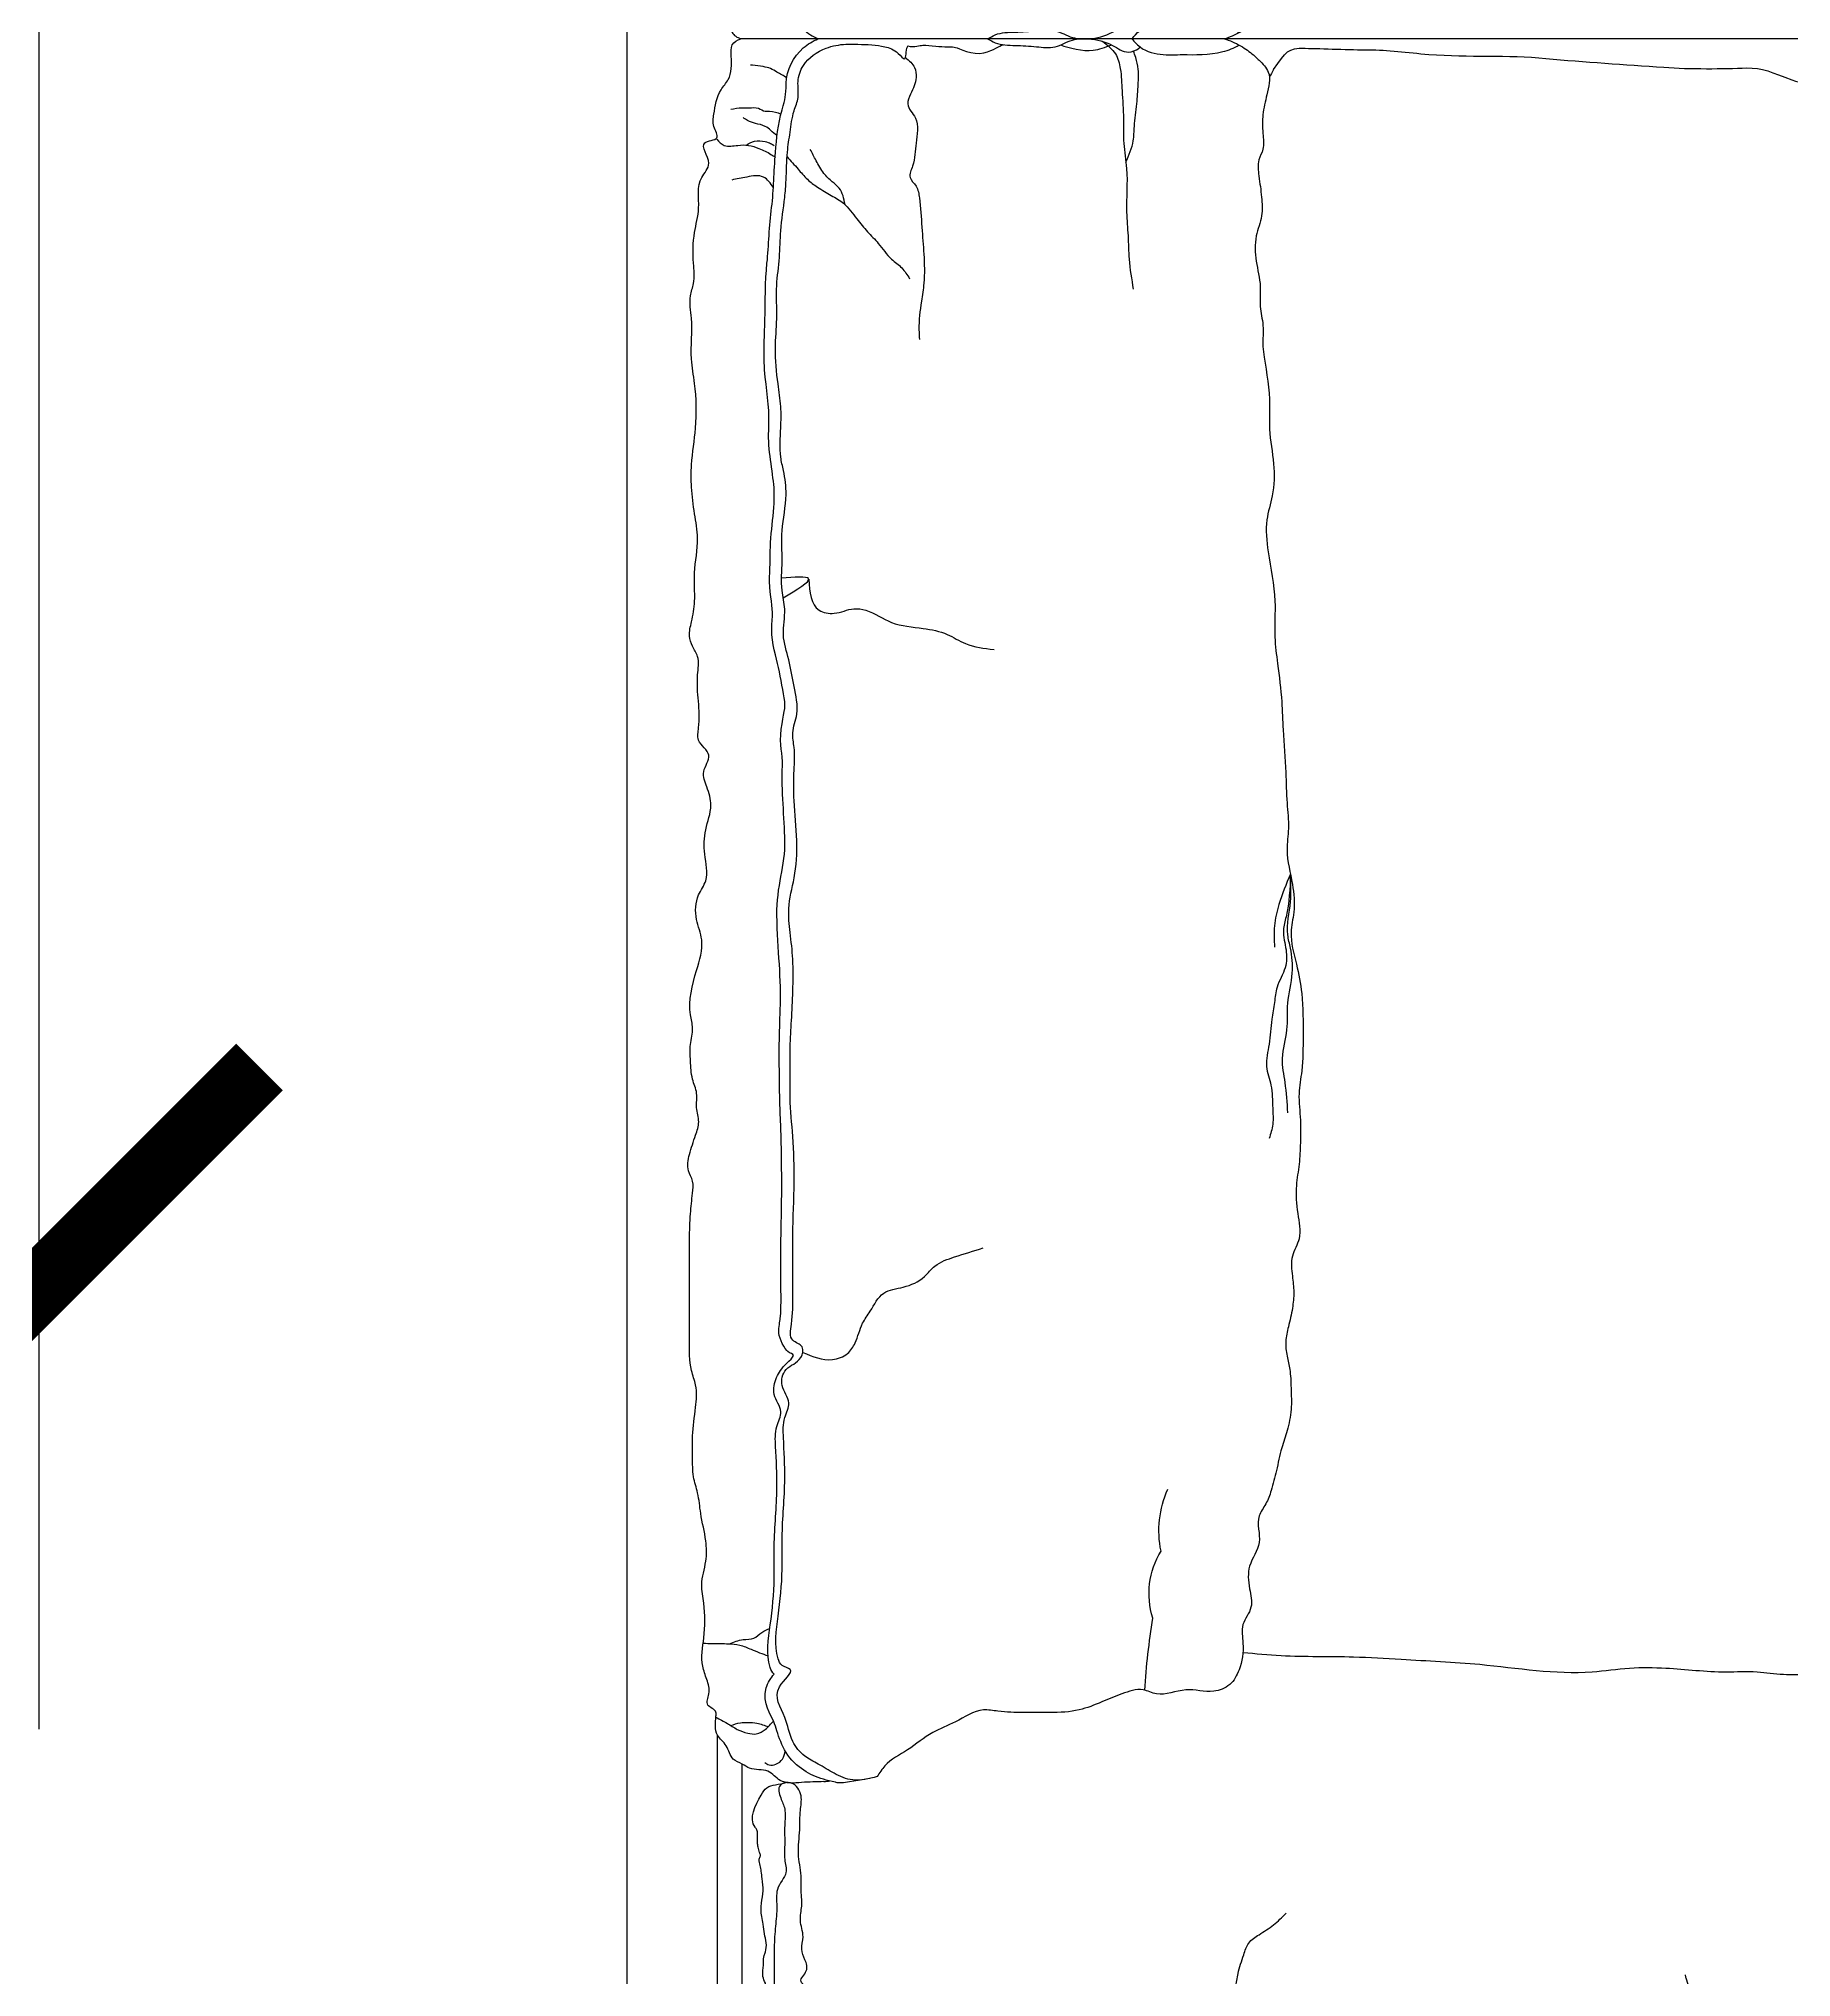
# Model space of a CAD drawing. Header units: millimetres. Extents: x -32476 to 97997, y 23196 to 53777.
# Drawn here: x 74817 to 75413, y 43240 to 43899 of the extents above; entities that cross this region are included whole.
import ezdxf

# ---------------------------------------------------------------- set-up
doc = ezdxf.new("R2010")
doc.units = ezdxf.units.MM
doc.layers.get('Defpoints').update_dxf_attribs({"color": 140})
doc.layers.add('furn', color=7, linetype='Continuous')
doc.styles.add('Arch-Dim', font='romans.shx', dxfattribs={"width": 0.75})
doc.dimstyles.new('Annotative-UK', dxfattribs={"dimscale": 0, "dimtxt": 2.5, "dimasz": 1.5, "dimexe": 1.5, "dimexo": 1.5, "dimgap": 0.8, "dimtad": 1, "dimdec": 0, "dimdsep": 46, "dimtxsty": 'Arch-Dim', "dimblk": 'ARCHTICK', "dimcen": 2.5, "dimadec": 1, "dimazin": 2, "dimtfac": 1, "dimtdec": 0, "dimtix": 1, "dimtmove": 2, "dimatfit": 3, "dimfxl": 1, "dimtolj": 1, "dimtzin": 0, "dimarcsym": 0})

# ---------------------------------------------------------------- blocks, each defined once
blk = doc.blocks.new('_ArchTick')
at = {"color": 0, "linetype": 'ByBlock', "const_width": 0.15}
blk.add_lwpolyline([(-0.5, -0.5), (0.5, 0.5)], dxfattribs=at)
blk = doc.blocks.new('*D228')
at = {"color": 0, "lineweight": -2, "transparency": 16777216}
for p, q in [((75017.14, 42355), (75017.14, 44942.04)), ((82727.14, 42455), (82727.14, 44942.04)), ((75017.14, 44792.04), (82727.14, 44792.04))]:
    blk.add_line(p, q, dxfattribs=at)
at = {"layer": 'Defpoints', "color": 0, "transparency": 16777216}
for p in [(82727.14, 44792.04), (82727.14, 42305), (75017.14, 42205)]:
    blk.add_point(p, dxfattribs=at)
at = {"color": 0, "lineweight": -2, "transparency": 16777216, "xscale": 150, "yscale": 150, "zscale": 150, "rotation": 180}
blk.add_blockref('_ArchTick', (75017.14, 44792.04), dxfattribs=at)
at = {"color": 0, "lineweight": -2, "transparency": 16777216, "xscale": 150, "yscale": 150, "zscale": 150}
blk.add_blockref('_ArchTick', (82727.14, 44792.04), dxfattribs=at)
at = {"color": 0, "transparency": 16777216, "insert": (78872.14, 44972.04), "char_height": 200, "attachment_point": 5, "style": 'Arch-Dim'}
blk.add_mtext('\\A1;7710', dxfattribs=at)
blk = doc.blocks.new('*D230')
at = {"color": 0, "lineweight": -2, "transparency": 16777216}
for p, q in [((71787.13, 44095), (71787.13, 43324.4)), ((74817.14, 44095), (74817.14, 43324.4)), ((71787.13, 43474.4), (74817.14, 43474.4))]:
    blk.add_line(p, q, dxfattribs=at)
at = {"layer": 'Defpoints', "color": 0, "transparency": 16777216}
for p in [(71787.13, 44245), (74817.14, 44245), (74817.14, 43474.4)]:
    blk.add_point(p, dxfattribs=at)
at = {"color": 0, "lineweight": -2, "transparency": 16777216, "xscale": 150, "yscale": 150, "zscale": 150, "rotation": 180}
blk.add_blockref('_ArchTick', (71787.13, 43474.4), dxfattribs=at)
at = {"color": 0, "lineweight": -2, "transparency": 16777216, "xscale": 150, "yscale": 150, "zscale": 150}
blk.add_blockref('_ArchTick', (74817.14, 43474.4), dxfattribs=at)
at = {"color": 0, "transparency": 16777216, "insert": (73302.14, 43654.4), "char_height": 200, "attachment_point": 5, "style": 'Arch-Dim'}
blk.add_mtext('\\A1;3030', dxfattribs=at)
blk = doc.blocks.new('*D231')
at = {"color": 0, "lineweight": -2, "transparency": 16777216}
for p, q in [((74667.14, 44245), (73926.28, 44245)), ((74076.28, 44245), (74076.28, 42205)), ((74667.14, 42205), (73926.28, 42205))]:
    blk.add_line(p, q, dxfattribs=at)
at = {"layer": 'Defpoints', "color": 0, "transparency": 16777216}
for p in [(74817.14, 44245), (74076.28, 42205), (74817.14, 42205)]:
    blk.add_point(p, dxfattribs=at)
at = {"color": 0, "lineweight": -2, "transparency": 16777216, "xscale": 150, "yscale": 150, "zscale": 150}
for p, rotation in [((74076.28, 44245), 90), ((74076.28, 42205), 270)]:
    blk.add_blockref('_ArchTick', p, dxfattribs=dict(at, rotation=rotation))
at = {"color": 0, "transparency": 16777216, "insert": (73896.28, 43225), "char_height": 200, "attachment_point": 5, "rotation": 90, "style": 'Arch-Dim'}
blk.add_mtext('\\A1;2040', dxfattribs=at)
blk = doc.blocks.new('COUCH9')
at = {"layer": 'furn'}
for p, q in [((0.0782, 0), (-0.0782, 0)), ((-0.77783, -0.76463), (-0.77783, -0.00959)), ((0.07812, -0.01019), (-0.06624, -0.01019))]:
    blk.add_line(p, q, dxfattribs=at)
for centre, radius, start, end in [((-0.16254, -0.22377), 0.04174, 78.26082, 114.06412), ((-0.13647, -0.21156), 0.03362, 72.70133, 121.53096), ((-0.07178, -0.53586), 0.36057, 93.9603, 98.72399)]:
    blk.add_arc(centre, radius, start, end, dxfattribs=at)
for points, knots in [([(-1.49668, -0.04383), (-1.49675, -0.04083), (-1.49686, -0.03493), (-1.4979, -0.02599), (-1.49087, -0.02093), (-1.49236, -0.01418), (-1.4891, -0.0101), (-1.48762, -0.00532), (-1.48158, -0.00429), (-1.47737, 0.00135), (-1.47187, 0.00099), (-1.46693, 0.00028), (-1.46565, 0.00561), (-1.4598, 0.00279), (-1.45464, 0.00435), (-1.44723, 0.00722), (-1.43643, 0.00528), (-1.42526, 0.00501), (-1.41471, 0.00734), (-1.40632, 0.00439), (-1.39628, 0.00461), (-1.38709, 0.00713), (-1.37807, 0.00778), (-1.37062, 0.01042), (-1.36262, 0.01025), (-1.35305, 0.01062), (-1.34324, 0.00904), (-1.33398, 0.0083), (-1.32517, 0.01186), (-1.31622, 0.01154), (-1.30671, 0.01161), (-1.29774, 0.0116), (-1.28638, 0.01157), (-1.27435, 0.0117), (-1.26307, 0.01134), (-1.25522, 0.0105), (-1.24901, 0.00972), (-1.24421, 0.01293), (-1.23732, 0.0116), (-1.231, 0.0094), (-1.22447, 0.00715), (-1.21875, 0.00919), (-1.21265, 0.00802), (-1.20652, 0.01094), (-1.19964, 0.01112), (-1.1926, 0.01157), (-1.18631, 0.00975), (-1.17616, 0.01261), (-1.16401, 0.00935), (-1.15071, 0.00515), (-1.14076, 0.00947), (-1.13177, 0.0091), (-1.12405, 0.00318), (-1.11433, 0.00583), (-1.10397, 0.00548), (-1.0948, 0.00177), (-1.08683, 0.00416), (-1.07993, 0.00709), (-1.07286, 0.00118), (-1.06818, 0.00895), (-1.05609, 0.00645), (-1.04524, 0.00953), (-1.03327, 0.00719), (-1.02858, 0.0105), (-1.02368, 0.01215), (-1.01743, 0.01045), (-1.00884, 0.00901), (-0.99722, 0.01018), (-0.98519, 0.00737), (-0.97344, 0.00967), (-0.9634, 0.01093), (-0.95152, 0.01099), (-0.9374, 0.00841), (-0.92268, 0.00882), (-0.90772, 0.0116), (-0.89564, 0.00984), (-0.88508, 0.01207), (-0.87779, 0.0092), (-0.86894, 0.01024), (-0.85845, 0.01016), (-0.84708, 0.0068), (-0.83638, 0.00918), (-0.82923, 0.00109), (-0.81977, 0.00924), (-0.81982, -0.00186), (-0.81374, 0.00238), (-0.80731, 0.00119), (-0.80008, 0.00021), (-0.7937, -0.0059), (-0.78692, -0.00577), (-0.77995, -0.00529), (-0.77838, -0.00801), (-0.77783, -0.00959)], [0, 0, 0, 0, 0.0103699, 0.020343, 0.0274361, 0.0360634, 0.0399592, 0.0447438, 0.0517276, 0.0581003, 0.0668694, 0.0687617, 0.0737887, 0.079014, 0.0857042, 0.0921383, 0.1053928, 0.1214773, 0.130045, 0.1410888, 0.1505503, 0.1635402, 0.1731074, 0.1809093, 0.1899101, 0.1998447, 0.2131665, 0.2235741, 0.2304618, 0.2446855, 0.2532009, 0.2626624, 0.2749623, 0.2915199, 0.3033562, 0.3128648, 0.3185417, 0.3236364, 0.3312204, 0.3406458, 0.3469572, 0.3536473, 0.3602704, 0.3671581, 0.3757258, 0.383295, 0.390923, 0.3971452, 0.4179781, 0.4323659, 0.4421182, 0.4535113, 0.4609151, 0.4732241, 0.4845877, 0.496185, 0.5049078, 0.5121442, 0.520074, 0.5286007, 0.5342776, 0.558882, 0.5673974, 0.5726858, 0.5776246, 0.5843148, 0.593882, 0.6071281, 0.623275, 0.634717, 0.6470985, 0.6575061, 0.6746415, 0.6953721, 0.7068141, 0.7257371, 0.7361555, 0.7420068, 0.7514683, 0.7656684, 0.7771786, 0.7914416, 0.7988454, 0.808494, 0.8146406, 0.8200342, 0.8257111, 0.8375373, 0.8433107, 0.8542835, 0.8595087, 0.8646779, 0.8646779, 0.8646779, 0.8646779]), ([(-0.05898, -0.04383), (-0.05892, -0.04083), (-0.0588, -0.03493), (-0.05777, -0.02599), (-0.0648, -0.02093), (-0.06331, -0.01418), (-0.06657, -0.0101), (-0.06805, -0.00532), (-0.07409, -0.00429), (-0.0783, 0.00135), (-0.0838, 0.00099), (-0.08874, 0.00028), (-0.09002, 0.00561), (-0.09586, 0.00279), (-0.10103, 0.00435), (-0.10844, 0.00722), (-0.11924, 0.00528), (-0.13041, 0.00501), (-0.14096, 0.00734), (-0.14935, 0.00439), (-0.15939, 0.00461), (-0.16858, 0.00713), (-0.17759, 0.00778), (-0.18505, 0.01042), (-0.19305, 0.01025), (-0.20261, 0.01062), (-0.21243, 0.00904), (-0.22169, 0.0083), (-0.2305, 0.01186), (-0.23945, 0.01154), (-0.24895, 0.01161), (-0.25793, 0.0116), (-0.26928, 0.01157), (-0.28132, 0.0117), (-0.2926, 0.01134), (-0.30045, 0.0105), (-0.30666, 0.00972), (-0.31145, 0.01293), (-0.31835, 0.0116), (-0.32466, 0.0094), (-0.3312, 0.00715), (-0.33692, 0.00919), (-0.34302, 0.00802), (-0.34915, 0.01094), (-0.35603, 0.01112), (-0.36307, 0.01157), (-0.36936, 0.00975), (-0.37951, 0.01261), (-0.39166, 0.00935), (-0.40496, 0.00515), (-0.4149, 0.00947), (-0.4239, 0.0091), (-0.43162, 0.00318), (-0.44134, 0.00583), (-0.4517, 0.00548), (-0.46086, 0.00177), (-0.46883, 0.00416), (-0.47574, 0.00709), (-0.48281, 0.00118), (-0.48749, 0.00895), (-0.49958, 0.00645), (-0.51043, 0.00953), (-0.5224, 0.00719), (-0.52709, 0.0105), (-0.53199, 0.01215), (-0.53823, 0.01045), (-0.54683, 0.00901), (-0.55844, 0.01018), (-0.57047, 0.00737), (-0.58222, 0.00967), (-0.59227, 0.01093), (-0.60415, 0.01099), (-0.61827, 0.00841), (-0.63298, 0.00882), (-0.64795, 0.0116), (-0.66003, 0.00984), (-0.67058, 0.01207), (-0.67787, 0.0092), (-0.68672, 0.01024), (-0.69722, 0.01016), (-0.70859, 0.0068), (-0.71929, 0.00918), (-0.72644, 0.00109), (-0.7359, 0.00924), (-0.73585, -0.00186), (-0.74193, 0.00238), (-0.74835, 0.00119), (-0.75559, 0.00021), (-0.76197, -0.0059), (-0.76874, -0.00577), (-0.77572, -0.00529), (-0.77729, -0.00801), (-0.77783, -0.00959)], [0, 0, 0, 0, 0.0103699, 0.020343, 0.0274361, 0.0360634, 0.0399592, 0.0447438, 0.0517276, 0.0581003, 0.0668694, 0.0687617, 0.0737887, 0.079014, 0.0857042, 0.0921383, 0.1053928, 0.1214773, 0.130045, 0.1410888, 0.1505503, 0.1635402, 0.1731074, 0.1809093, 0.1899101, 0.1998447, 0.2131665, 0.2235741, 0.2304618, 0.2446855, 0.2532009, 0.2626624, 0.2749623, 0.2915199, 0.3033562, 0.3128648, 0.3185417, 0.3236364, 0.3312204, 0.3406458, 0.3469572, 0.3536473, 0.3602704, 0.3671581, 0.3757258, 0.383295, 0.390923, 0.3971452, 0.4179781, 0.4323659, 0.4421182, 0.4535113, 0.4609151, 0.4732241, 0.4845877, 0.496185, 0.5049078, 0.5121442, 0.520074, 0.5286007, 0.5342776, 0.558882, 0.5673974, 0.5726858, 0.5776246, 0.5843148, 0.593882, 0.6071281, 0.623275, 0.634717, 0.6470985, 0.6575061, 0.6746415, 0.6953721, 0.7068141, 0.7257371, 0.7361555, 0.7420068, 0.7514683, 0.7656684, 0.7771786, 0.7914416, 0.7988454, 0.808494, 0.8146406, 0.8200342, 0.8257111, 0.8375373, 0.8433107, 0.8542835, 0.8595087, 0.8646779, 0.8646779, 0.8646779, 0.8646779]), ([(-1.31881, -0.02861), (-1.31686, -0.02673), (-1.31299, -0.02508), (-1.30814, -0.02538), (-1.30653, -0.02577), (-1.30084, -0.02627), (-1.29704, -0.02613), (-1.28331, -0.02612), (-1.27354, -0.02601), (-1.23525, -0.02715), (-1.20653, -0.02443), (-1.16534, -0.02645), (-1.15401, -0.0247), (-1.12774, -0.02423), (-1.11843, -0.02804), (-1.09907, -0.02752), (-1.08782, -0.0263), (-1.07281, -0.02697), (-1.06922, -0.0254), (-1.05603, -0.0271), (-1.05415, -0.0283), (-1.04518, -0.02668), (-1.03991, -0.02576), (-1.03112, -0.02363), (-1.02482, -0.02195), (-1.01426, -0.02287), (-1.01167, -0.02242), (-1.00025, -0.02107), (-0.99553, -0.02178), (-0.98167, -0.02157), (-0.97117, -0.02392), (-0.95621, -0.02274), (-0.94709, -0.02069), (-0.93183, -0.02151), (-0.92526, -0.02058), (-0.9095, -0.01878), (-0.90095, -0.0193), (-0.88655, -0.01971), (-0.87785, -0.01959), (-0.86304, -0.02115), (-0.85497, -0.02124), (-0.83987, -0.02328), (-0.83293, -0.02317), (-0.8187, -0.0244), (-0.81359, -0.0248), (-0.80236, -0.0279), (-0.80155, -0.02822), (-0.79087, -0.02833), (-0.78508, -0.03128), (-0.78004, -0.03721), (-0.77879, -0.03926), (-0.77783, -0.04139)], [0.2423989, 0.2423989, 0.2423989, 0.2423989, 0.2473982, 0.2473982, 0.2533419, 0.2533419, 0.2676766, 0.2676766, 0.2999572, 0.2999572, 0.3962121, 0.3962121, 0.4406399, 0.4406399, 0.4752802, 0.4752802, 0.5099206, 0.5099206, 0.5264086, 0.5264086, 0.5428966, 0.5428966, 0.5593847, 0.5593847, 0.5758727, 0.5758727, 0.5923607, 0.5923607, 0.6088488, 0.6088488, 0.6406972, 0.6406972, 0.6665445, 0.6665445, 0.6923918, 0.6923918, 0.7182391, 0.7182391, 0.7440863, 0.7440863, 0.7699336, 0.7699336, 0.7957809, 0.7957809, 0.8148574, 0.8148574, 0.8288393, 0.8288393, 0.8428213, 0.8428213, 0.8492033, 0.8492033, 0.8492033, 0.8492033]), ([(-0.23686, -0.02861), (-0.2388, -0.02673), (-0.24267, -0.02508), (-0.24753, -0.02538), (-0.24914, -0.02577), (-0.25482, -0.02627), (-0.25862, -0.02613), (-0.27236, -0.02612), (-0.28212, -0.02601), (-0.32042, -0.02715), (-0.34914, -0.02443), (-0.39033, -0.02645), (-0.40166, -0.0247), (-0.42793, -0.02423), (-0.43724, -0.02804), (-0.4566, -0.02752), (-0.46785, -0.0263), (-0.48286, -0.02697), (-0.48645, -0.0254), (-0.49964, -0.0271), (-0.50152, -0.0283), (-0.51049, -0.02668), (-0.51576, -0.02576), (-0.52455, -0.02363), (-0.53085, -0.02195), (-0.54141, -0.02287), (-0.54399, -0.02242), (-0.55542, -0.02107), (-0.56014, -0.02178), (-0.57399, -0.02157), (-0.5845, -0.02392), (-0.59946, -0.02274), (-0.60858, -0.02069), (-0.62383, -0.02151), (-0.63041, -0.02058), (-0.64617, -0.01878), (-0.65472, -0.0193), (-0.66912, -0.01971), (-0.67782, -0.01959), (-0.69263, -0.02115), (-0.7007, -0.02124), (-0.7158, -0.02328), (-0.72274, -0.02317), (-0.73696, -0.0244), (-0.74208, -0.0248), (-0.75331, -0.0279), (-0.75411, -0.02822), (-0.7648, -0.02833), (-0.77058, -0.03128), (-0.77563, -0.03721), (-0.77688, -0.03926), (-0.77783, -0.04139)], [0.2423989, 0.2423989, 0.2423989, 0.2423989, 0.2473982, 0.2473982, 0.2533419, 0.2533419, 0.2676766, 0.2676766, 0.2999572, 0.2999572, 0.3962121, 0.3962121, 0.4406399, 0.4406399, 0.4752802, 0.4752802, 0.5099206, 0.5099206, 0.5264086, 0.5264086, 0.5428966, 0.5428966, 0.5593847, 0.5593847, 0.5758727, 0.5758727, 0.5923607, 0.5923607, 0.6088488, 0.6088488, 0.6406972, 0.6406972, 0.6665445, 0.6665445, 0.6923918, 0.6923918, 0.7182391, 0.7182391, 0.7440863, 0.7440863, 0.7699336, 0.7699336, 0.7957809, 0.7957809, 0.8148574, 0.8148574, 0.8288393, 0.8288393, 0.8428213, 0.8428213, 0.8492033, 0.8492033, 0.8492033, 0.8492033]), ([(-0.06107, -0.06578), (-0.06018, -0.06241), (-0.05857, -0.05631), (-0.06216, -0.04803), (-0.06618, -0.04189), (-0.0694, -0.0353), (-0.07614, -0.02982), (-0.08631, -0.02855), (-0.09647, -0.02094), (-0.10522, -0.03309), (-0.10641, -0.02621), (-0.11431, -0.02298), (-0.12793, -0.02527), (-0.14443, -0.02693), (-0.16337, -0.02626), (-0.18148, -0.02825), (-0.19796, -0.02729), (-0.20851, -0.02681), (-0.21576, -0.03089), (-0.22169, -0.02538), (-0.23027, -0.02752), (-0.23189, -0.03442), (-0.23911, -0.03601), (-0.24058, -0.02917), (-0.25006, -0.03113), (-0.26018, -0.03096), (-0.27276, -0.03105), (-0.28826, -0.03091), (-0.30532, -0.03182), (-0.32421, -0.0313), (-0.33973, -0.02964), (-0.35203, -0.03), (-0.36266, -0.02978), (-0.37328, -0.03054), (-0.38535, -0.03107), (-0.3975, -0.03135), (-0.40878, -0.02993), (-0.42009, -0.0287), (-0.4325, -0.03221), (-0.44749, -0.03314), (-0.46228, -0.03131), (-0.47513, -0.03141), (-0.48447, -0.03203), (-0.49225, -0.03031), (-0.50041, -0.03387), (-0.51068, -0.03137), (-0.52152, -0.02972), (-0.53199, -0.02613), (-0.54172, -0.02848), (-0.55166, -0.02585), (-0.56255, -0.02698), (-0.57578, -0.0259), (-0.58815, -0.02899), (-0.59833, -0.02757), (-0.6073, -0.02532), (-0.61622, -0.02612), (-0.62632, -0.02629), (-0.63724, -0.02461), (-0.64936, -0.02338), (-0.66291, -0.02479), (-0.67542, -0.02388), (-0.68744, -0.02578), (-0.69961, -0.02576), (-0.71016, -0.02761), (-0.72098, -0.02842), (-0.73002, -0.02843), (-0.7395, -0.02999), (-0.74714, -0.03085), (-0.75379, -0.03386), (-0.76034, -0.03258), (-0.7687, -0.03546), (-0.77424, -0.04348), (-0.77573, -0.05181), (-0.77554, -0.0599), (-0.77523, -0.06771), (-0.77317, -0.07354), (-0.76754, -0.07828), (-0.77332, -0.07743), (-0.7748, -0.07843), (-0.7749, -0.07852)], [0, 0, 0, 0, 0.0114274, 0.0206142, 0.0292001, 0.0364075, 0.0451932, 0.0569244, 0.0713591, 0.0807957, 0.0849414, 0.0885462, 0.1083326, 0.1300533, 0.1448931, 0.1721275, 0.1913055, 0.200601, 0.2076506, 0.2162622, 0.2239102, 0.2326948, 0.2376799, 0.2429966, 0.2504422, 0.2640594, 0.2801358, 0.291884, 0.3166248, 0.3376569, 0.3556309, 0.3692341, 0.3791273, 0.3915092, 0.4051264, 0.4199662, 0.4323943, 0.4435413, 0.457976, 0.4753332, 0.4939241, 0.5081456, 0.5186571, 0.5254867, 0.5343395, 0.547216, 0.5598271, 0.5718325, 0.583597, 0.5923413, 0.6059444, 0.6201659, 0.6369633, 0.6481616, 0.6544671, 0.6680703, 0.6779635, 0.6885475, 0.7052879, 0.7189051, 0.7343633, 0.7474068, 0.7597887, 0.7753576, 0.7834196, 0.7964191, 0.8057759, 0.8158413, 0.8222965, 0.8297164, 0.8375372, 0.8507645, 0.8602171, 0.8657784, 0.8782578, 0.8851673, 0.889125, 0.8948255, 0.8953188, 0.8953188, 0.8953188, 0.8953188]), ([(-0.10333, -0.02331), (-0.104, -0.02245), (-0.1107, -0.01973), (-0.12429, -0.02201), (-0.14079, -0.02367), (-0.15974, -0.023), (-0.17784, -0.02499), (-0.19432, -0.02403), (-0.20488, -0.02355), (-0.21212, -0.02763), (-0.21805, -0.02212), (-0.22663, -0.02426), (-0.23024, -0.02702), (-0.23547, -0.03276), (-0.23553, -0.02959), (-0.23671, -0.0287), (-0.23686, -0.02861)], [0.0850087, 0.0850087, 0.0850087, 0.0850087, 0.0885462, 0.1083326, 0.1300533, 0.1448931, 0.1721275, 0.1913055, 0.200601, 0.2076506, 0.2162622, 0.2239102, 0.2326948, 0.2376799, 0.2429966, 0.2436813, 0.2436813, 0.2436813, 0.2436813]), ([(-0.06029, -0.06273), (-0.05744, -0.04818), (-0.05874, -0.04888), (-0.06025, -0.04133), (-0.06191, -0.03701), (-0.07178, -0.02618), (-0.07938, -0.02492), (-0.08652, -0.02204), (-0.0912, -0.01833), (-0.0998, -0.02064), (-0.10189, -0.02209), (-0.10333, -0.02331)], [0.01817884, 0.01817884, 0.01817884, 0.01817884, 0.01898229, 0.01898229, 0.03796457, 0.03796457, 0.05694686, 0.05694686, 0.06938327, 0.06938327, 0.07361054, 0.07361054, 0.07361054, 0.07361054]), ([(-0.76899, -0.22334), (-0.76752, -0.22487), (-0.76356, -0.22873), (-0.75488, -0.22659), (-0.74683, -0.22461), (-0.73923, -0.22471), (-0.73272, -0.22571), (-0.72736, -0.22249), (-0.7204, -0.22335), (-0.71291, -0.22443), (-0.70437, -0.22495), (-0.69602, -0.22132), (-0.68594, -0.22179), (-0.67646, -0.22438), (-0.6675, -0.22328), (-0.66047, -0.22519), (-0.65493, -0.22492), (-0.65052, -0.22482), (-0.6414, -0.22628), (-0.63009, -0.2281), (-0.6153, -0.22721), (-0.603, -0.2298), (-0.59026, -0.22953), (-0.57855, -0.22559), (-0.56374, -0.22721), (-0.5479, -0.23061), (-0.53233, -0.22936), (-0.51852, -0.23116), (-0.50581, -0.23282), (-0.49079, -0.23318), (-0.4769, -0.23445), (-0.46332, -0.23463), (-0.45271, -0.23589), (-0.44145, -0.23409), (-0.4301, -0.23734), (-0.41858, -0.23827), (-0.40762, -0.23554), (-0.39644, -0.23886), (-0.38233, -0.24159), (-0.36751, -0.24144), (-0.35374, -0.24148), (-0.34228, -0.23924), (-0.33236, -0.24061), (-0.32264, -0.24041), (-0.31364, -0.24003), (-0.30399, -0.23825), (-0.29378, -0.23889), (-0.28357, -0.24127), (-0.27575, -0.23608), (-0.26799, -0.23702), (-0.26093, -0.23787), (-0.25386, -0.23717), (-0.2472, -0.23558), (-0.24063, -0.23395), (-0.23465, -0.23474), (-0.22838, -0.23632), (-0.22098, -0.23652), (-0.21248, -0.23688), (-0.20417, -0.2352), (-0.19599, -0.23229), (-0.18759, -0.23066), (-0.17984, -0.22862), (-0.17349, -0.22647), (-0.16731, -0.22146), (-0.15734, -0.2254), (-0.14854, -0.21825), (-0.13914, -0.2191), (-0.1306, -0.2213), (-0.12405, -0.21547), (-0.11482, -0.2173), (-0.10621, -0.21603), (-0.09838, -0.21183), (-0.09504, -0.20311), (-0.09847, -0.1929), (-0.09345, -0.18298), (-0.09801, -0.17456), (-0.09519, -0.16657), (-0.09177, -0.15822), (-0.08775, -0.14856), (-0.08741, -0.13742), (-0.08746, -0.12625), (-0.08758, -0.11714), (-0.08958, -0.10733), (-0.08339, -0.09887), (-0.07949, -0.08773), (-0.07189, -0.07898), (-0.06744, -0.06982), (-0.06263, -0.06678), (-0.06109, -0.06581)], [1.0663177, 1.0663177, 1.0663177, 1.0663177, 1.0732595, 1.0837891, 1.0932475, 1.101904, 1.1093239, 1.1146065, 1.1220264, 1.1319965, 1.1406531, 1.1502516, 1.1619998, 1.1738934, 1.1831682, 1.1919126, 1.1980958, 1.2018058, 1.2067908, 1.2291874, 1.2403172, 1.2565002, 1.2713529, 1.2827539, 1.2976066, 1.3206923, 1.3373871, 1.3498152, 1.3676368, 1.3806363, 1.4004613, 1.4146962, 1.4264606, 1.4363731, 1.4526385, 1.465638, 1.4749949, 1.4900391, 1.503865, 1.5236611, 1.5397494, 1.5503334, 1.5627153, 1.5732268, 1.5831393, 1.5931094, 1.6061089, 1.6178734, 1.6264849, 1.6357598, 1.6432054, 1.650651, 1.6595038, 1.6664168, 1.6732464, 1.6795519, 1.6882305, 1.6981237, 1.7081891, 1.7165988, 1.727397, 1.7369956, 1.7436545, 1.7500196, 1.7623861, 1.7741211, 1.7846327, 1.7933112, 1.8021633, 1.8108199, 1.8233246, 1.831385, 1.8394188, 1.8524099, 1.8661302, 1.8725818, 1.8826411, 1.8926249, 1.9037654, 1.9174159, 1.9297744, 1.9415312, 1.9483564, 1.9624757, 1.9740868, 1.9883154, 2.0011763, 2.0072745, 2.0072745, 2.0072745, 2.0072745]), ([(-0.7749, -0.07852), (-0.7741, -0.08111), (-0.77515, -0.08349), (-0.77521, -0.08633), (-0.77497, -0.08792), (-0.77444, -0.09319), (-0.77467, -0.09704), (-0.77392, -0.09923), (-0.77091, -0.1052), (-0.77315, -0.11428), (-0.77494, -0.11578), (-0.77537, -0.11791)], [0.89744467, 0.89744467, 0.89744467, 0.89744467, 0.90187469, 0.90187469, 0.90857437, 0.90857437, 0.91911794, 0.91911794, 0.92966151, 0.92966151, 0.93992531, 0.93992531, 0.93992531, 0.93992531]), ([(-0.77783, -0.11133), (-0.77839, -0.11241), (-0.78049, -0.11578), (-0.78048, -0.12304), (-0.78099, -0.13109), (-0.78201, -0.13942), (-0.77784, -0.14588), (-0.77753, -0.15427), (-0.77948, -0.16203), (-0.78433, -0.16851), (-0.78259, -0.17278), (-0.78141, -0.17415), (-0.78127, -0.1743)], [0.93285732, 0.93285732, 0.93285732, 0.93285732, 0.93691426, 0.94626523, 0.95617132, 0.96482225, 0.97342964, 0.98087046, 0.99241475, 1.00044853, 1.00572849, 1.00640173, 1.00640173, 1.00640173, 1.00640173]), ([(-0.77783, -0.11133), (-0.77728, -0.11241), (-0.77518, -0.11578), (-0.77518, -0.12304), (-0.77467, -0.13109), (-0.77366, -0.13942), (-0.77783, -0.14588), (-0.77813, -0.15427), (-0.77619, -0.16203), (-0.77134, -0.16851), (-0.77308, -0.17278), (-0.77426, -0.17415), (-0.7744, -0.1743)], [0.93285732, 0.93285732, 0.93285732, 0.93285732, 0.93691426, 0.94626523, 0.95617132, 0.96482225, 0.97342964, 0.98087046, 0.99241475, 1.00044853, 1.00572849, 1.00640173, 1.00640173, 1.00640173, 1.00640173]), ([(-0.77527, -0.14142), (-0.77407, -0.14506), (-0.77258, -0.15056), (-0.7734, -0.15732), (-0.77433, -0.16), (-0.77533, -0.1624)], [0.96979193, 0.96979193, 0.96979193, 0.96979193, 0.98241901, 0.98241901, 0.98934482, 0.98934482, 0.98934482, 0.98934482]), ([(-0.77783, -0.17079), (-0.77833, -0.17126), (-0.77912, -0.17198), (-0.78537, -0.1784), (-0.78435, -0.18674), (-0.7844, -0.19679), (-0.78464, -0.20267), (-0.78251, -0.21071), (-0.78166, -0.21302), (-0.78038, -0.21506)], [1.00592623, 1.00592623, 1.00592623, 1.00592623, 1.01021011, 1.01021011, 1.02761573, 1.02761573, 1.04502135, 1.04502135, 1.05219015, 1.05219015, 1.05219015, 1.05219015]), ([(-0.77783, -0.17079), (-0.77734, -0.17126), (-0.77655, -0.17198), (-0.7703, -0.1784), (-0.77132, -0.18674), (-0.77127, -0.19679), (-0.77103, -0.20267), (-0.77315, -0.21071), (-0.77401, -0.21302), (-0.77529, -0.21506)], [1.00592623, 1.00592623, 1.00592623, 1.00592623, 1.01021011, 1.01021011, 1.02761573, 1.02761573, 1.04502135, 1.04502135, 1.05219015, 1.05219015, 1.05219015, 1.05219015]), ([(-0.77783, -0.20909), (-0.778, -0.20961), (-0.779, -0.21247), (-0.78127, -0.2171), (-0.78413, -0.22057), (-0.78558, -0.22216)], [1.0473204, 1.0473204, 1.0473204, 1.0473204, 1.04913518, 1.05742657, 1.06454312, 1.06454312, 1.06454312, 1.06454312]), ([(-0.77783, -0.20909), (-0.77767, -0.20961), (-0.77667, -0.21247), (-0.77439, -0.2171), (-0.77153, -0.22057), (-0.77009, -0.22216)], [1.0473204, 1.0473204, 1.0473204, 1.0473204, 1.04913518, 1.05742657, 1.06454312, 1.06454312, 1.06454312, 1.06454312]), ([(-0.76512, -0.22932), (-0.77263, -0.23453), (-0.77408, -0.235), (-0.77376, -0.24963), (-0.77331, -0.26081), (-0.77324, -0.27631), (-0.77211, -0.28447), (-0.77006, -0.31021), (-0.77131, -0.32567), (-0.76817, -0.35764), (-0.76728, -0.37407), (-0.76525, -0.40127), (-0.76544, -0.4147), (-0.76603, -0.43104), (-0.76393, -0.43478), (-0.75783, -0.45129), (-0.75943, -0.4633), (-0.76236, -0.47688), (-0.76282, -0.48386), (-0.76413, -0.50864), (-0.76537, -0.52651), (-0.76556, -0.56121), (-0.76566, -0.5798), (-0.76545, -0.60889), (-0.76299, -0.62223), (-0.76669, -0.64925), (-0.76837, -0.65937), (-0.76752, -0.68423), (-0.76882, -0.69863), (-0.76656, -0.71934), (-0.76143, -0.735), (-0.76637, -0.75819), (-0.77026, -0.76806), (-0.76967, -0.77488), (-0.76433, -0.7814), (-0.75273, -0.78965), (-0.74692, -0.79152), (-0.72546, -0.79236), (-0.70557, -0.79009), (-0.67263, -0.79194), (-0.65648, -0.79011), (-0.62527, -0.79063), (-0.61328, -0.78924), (-0.58341, -0.78713), (-0.5688, -0.78891), (-0.52086, -0.79371), (-0.48735, -0.78983), (-0.41787, -0.79063), (-0.38364, -0.79397), (-0.32731, -0.79151), (-0.30289, -0.79041), (-0.2572, -0.79044), (-0.23322, -0.78914), (-0.18716, -0.79042), (-0.16345, -0.79025), (-0.12675, -0.79079), (-0.11194, -0.78916), (-0.09408, -0.79), (-0.09038, -0.79007), (-0.08666, -0.79007)], [0, 0, 0, 0, 0.02876, 0.02876, 0.057521, 0.057521, 0.086281, 0.086281, 0.140859, 0.140859, 0.195437, 0.195437, 0.232704, 0.232704, 0.258283, 0.258283, 0.283862, 0.283862, 0.309441, 0.309441, 0.369109, 0.369109, 0.428777, 0.428777, 0.471286, 0.471286, 0.513795, 0.513795, 0.556304, 0.556304, 0.598813, 0.598813, 0.627508, 0.627508, 0.656203, 0.656203, 0.684899, 0.684899, 0.74118, 0.74118, 0.797461, 0.797461, 0.844779, 0.844779, 0.892097, 0.892097, 1.008089, 1.008089, 1.124081, 1.124081, 1.202442, 1.202442, 1.280803, 1.280803, 1.359164, 1.359164, 1.406984, 1.406984, 1.420032, 1.420032, 1.420032, 1.420032])]:
    blk.add_open_spline(points, degree=3, knots=knots, dxfattribs=at)
for points in [[(-0.73637, 0.00036), (-0.73388, -0.00275), (-0.73388, -0.00834), (-0.73388, -0.01269), (-0.73263, -0.01704), (-0.73015, -0.02202), (-0.7289, -0.02388)], [(-0.11605, 0.00598), (-0.116, 0.00211), (-0.11586, -0.00444), (-0.11529, -0.00913), (-0.11358, -0.01382), (-0.11084, -0.02079)], [(-0.08556, 0.00072), (-0.08298, -0.00401), (-0.08056, -0.00813), (-0.07899, -0.0124), (-0.07871, -0.01596), (-0.08056, -0.01966), (-0.08396, -0.02307)], [(-0.74876, -0.00551), (-0.74936, -0.00996), (-0.74936, -0.01298), (-0.74916, -0.01682), (-0.74795, -0.01965), (-0.74795, -0.02146), (-0.7468, -0.02612)], [(-0.71644, -0.02302), (-0.72082, -0.01891), (-0.72082, -0.01207), (-0.71957, -0.00585)], [(-0.11584, -0.00485), (-0.11756, -0.01055), (-0.11813, -0.01496), (-0.12055, -0.01823), (-0.12218, -0.02151)], [(-0.08214, -0.00539), (-0.08326, -0.00941), (-0.0834, -0.01254), (-0.08312, -0.01624), (-0.0816, -0.02084)], [(-0.76177, -0.02847), (-0.76411, -0.02449), (-0.76552, -0.02187), (-0.76633, -0.01884), (-0.76694, -0.0144), (-0.76694, -0.01359)], [(-0.73787, -0.02454), (-0.74007, -0.02187), (-0.74169, -0.01965), (-0.7429, -0.01561), (-0.74411, -0.01238), (-0.74532, -0.01056)], [(-0.73397, -0.01186), (-0.73563, -0.0152), (-0.73542, -0.01965), (-0.73462, -0.02187), (-0.73381, -0.02328)], [(0.07377, -0.0326), (0.07417, -0.03284), (0.07775, -0.02901), (0.0764, -0.02603), (0.07423, -0.02441), (0.07112, -0.02309), (0.06883, -0.02328), (0.06673, -0.02217), (0.06496, -0.02184), (0.06326, -0.02243), (0.06241, -0.02341), (0.05828, -0.02198), (0.05504, -0.02225), (0.05071, -0.02279), (0.04774, -0.02036), (0.04476, -0.02117), (0.04125, -0.02117), (0.03827, -0.0209), (0.03115, -0.02031), (0.02912, -0.01925), (0.02558, -0.02005), (0.02276, -0.01908), (0.01993, -0.01863), (0.01568, -0.01899), (0.01268, -0.01916), (0.01126, -0.01969), (0.00746, -0.02005), (0.00383, -0.01934), (-0.00014, -0.01881), (-0.00342, -0.01819), (-0.0089, -0.0181), (-0.01394, -0.0188), (-0.01898, -0.01836), (-0.02204, -0.01799), (-0.02438, -0.01756), (-0.02701, -0.01719), (-0.0284, -0.01763), (-0.02979, -0.01734), (-0.0319, -0.01668), (-0.03388, -0.01646), (-0.03556, -0.01639), (-0.03738, -0.01646), (-0.03913, -0.01624), (-0.04023, -0.01544), (-0.05343, -0.01792), (-0.0565, -0.02033), (-0.05766, -0.02391), (-0.0586, -0.0283)], [(-0.06689, -0.01951), (-0.0659, -0.02122), (-0.06618, -0.02407), (-0.06832, -0.02677), (-0.07156, -0.02789)], [(0.06506, -0.78542), (0.06781, -0.77581), (0.07331, -0.77031), (0.07331, -0.75383), (0.07331, -0.73323), (0.07331, -0.70438), (0.07331, -0.6879), (0.07331, -0.67553), (0.07331, -0.66455), (0.07193, -0.64944), (0.06918, -0.60548), (0.07331, -0.57664), (0.07331, -0.55466), (0.07606, -0.52856), (0.07606, -0.50109), (0.07331, -0.47362), (0.07193, -0.43928), (0.06936, -0.40884), (0.07331, -0.38571), (0.07606, -0.36098), (0.07606, -0.32939), (0.07468, -0.30604), (0.07693, -0.27873), (0.07693, -0.25307), (0.07503, -0.23502), (0.06837, -0.22077), (0.07408, -0.21697), (0.07693, -0.20746), (0.07408, -0.19036), (0.07313, -0.17611), (0.07693, -0.15045), (0.07693, -0.13525), (0.07693, -0.11435), (0.07693, -0.09819), (0.07883, -0.08584), (0.07788, -0.07254), (0.07978, -0.06304), (0.07788, -0.04878), (0.07218, -0.03263), (0.0691, -0.03441), (0.0618, -0.03495), (0.05612, -0.03441), (0.05017, -0.03333), (0.04611, -0.03279), (0.0426, -0.03522), (0.03557, -0.03576), (0.03233, -0.03576), (0.0253, -0.03576), (0.0234, -0.03441), (0.01908, -0.03657), (0.01448, -0.03603), (0.01016, -0.03468), (0.00502, -0.03522), (-0.00174, -0.03414), (-0.00769, -0.03468), (-0.01499, -0.03441), (-0.02013, -0.03441), (-0.02932, -0.03333), (-0.03905, -0.03387), (-0.04716, -0.03414), (-0.05311, -0.03441), (-0.05842, -0.03036), (-0.05744, -0.02576), (-0.0523, -0.02603), (-0.0477, -0.02766), (-0.04094, -0.02766), (-0.03283, -0.02766), (-0.02689, -0.02766), (-0.02148, -0.0282), (-0.01823, -0.02657), (-0.01445, -0.02468), (-0.00769, -0.02441), (0.00069, -0.02387), (0.00934, -0.02333), (0.01583, -0.02333), (0.02611, -0.02333), (0.03476, -0.02468), (0.03719, -0.02576), (0.03854, -0.02657), (0.04503, -0.02684), (0.05477, -0.02739), (0.05909, -0.02766), (0.06288, -0.02793), (0.0645, -0.02657), (0.06612, -0.02603), (0.06937, -0.02739), (0.07207, -0.03009), (0.07369, -0.03279)], [(-0.72907, -0.02863), (-0.72411, -0.03317), (-0.71987, -0.03701), (-0.71664, -0.04125), (-0.7132, -0.0469), (-0.70997, -0.05195), (-0.70351, -0.0574), (-0.69825, -0.06184), (-0.69341, -0.06628), (-0.68694, -0.07173), (-0.6833, -0.07597), (-0.67886, -0.0792)], [(-0.54728, -0.02706), (-0.55516, -0.03754), (-0.55531, -0.02638)], [(-0.7094, -0.05259), (-0.71623, -0.05013), (-0.71886, -0.0473), (-0.72229, -0.04387), (-0.72755, -0.04064), (-0.73219, -0.03822)], [(-0.55489, -0.03761), (-0.5421, -0.04189), (-0.54086, -0.04811), (-0.54272, -0.05619), (-0.5421, -0.06116), (-0.53713, -0.07173), (-0.53464, -0.08478), (-0.53215, -0.09473), (-0.52842, -0.10219), (-0.52593, -0.114)], [(-0.236, -0.03514), (-0.23309, -0.04739), (-0.23558, -0.0536), (-0.23993, -0.05671), (-0.24802, -0.05982), (-0.253, -0.06293), (-0.26046, -0.06852), (-0.26295, -0.0766), (-0.2673, -0.08531), (-0.27166, -0.08966), (-0.27539, -0.09774), (-0.27912, -0.10955)], [(-0.77008, -0.07752), (-0.76593, -0.08122), (-0.76189, -0.08183), (-0.75502, -0.07961), (-0.75098, -0.07839), (-0.74512, -0.08162), (-0.73482, -0.08183), (-0.72532, -0.08041), (-0.72068, -0.0794), (-0.71704, -0.08183), (-0.71219, -0.08324), (-0.70007, -0.08425), (-0.68896, -0.08506), (-0.67704, -0.08506), (-0.66957, -0.08405), (-0.65785, -0.08304), (-0.65381, -0.08324)], [(-0.77679, -0.15876), (-0.77159, -0.16407), (-0.76551, -0.16609), (-0.7564, -0.16682), (-0.74483, -0.16739), (-0.7347, -0.16754), (-0.72429, -0.16869), (-0.70635, -0.16869), (-0.69652, -0.16927), (-0.68697, -0.16971), (-0.67453, -0.17144)], [(-0.72695, -0.16843), (-0.73572, -0.17144), (-0.74165, -0.17188), (-0.75105, -0.17289), (-0.759, -0.17347), (-0.76522, -0.17347), (-0.77014, -0.17245), (-0.77272, -0.17155)], [(0.07329, -0.21758), (0.0655, -0.21833), (0.06069, -0.21833), (0.05453, -0.21833), (0.04915, -0.2166), (0.04472, -0.21602), (0.04068, -0.21602), (0.03626, -0.21391), (0.03414, -0.21275), (0.02606, -0.21352), (0.0201, -0.21468), (0.0124, -0.21698), (0.00759, -0.2191), (0.00413, -0.22333), (0.00009, -0.22929), (-0.00472, -0.23448)], [(-0.08244, -0.6411), (-0.08906, -0.64036), (-0.09277, -0.63993), (-0.09691, -0.63898), (-0.09988, -0.63739), (-0.10221, -0.63389), (-0.10295, -0.62732), (-0.10417, -0.61468), (-0.10314, -0.60952), (-0.1021, -0.60385), (-0.10365, -0.59457), (-0.10468, -0.58271), (-0.10468, -0.57343), (-0.10673, -0.55354), (-0.10466, -0.54478), (-0.10415, -0.53653), (-0.10208, -0.52518), (-0.10208, -0.51281), (-0.10312, -0.49837), (-0.10312, -0.48858), (-0.10415, -0.48033), (-0.10415, -0.47105), (-0.10312, -0.46331), (-0.10312, -0.44991), (-0.10312, -0.43959), (-0.10415, -0.42876), (-0.10415, -0.41587), (-0.10569, -0.39113), (-0.10569, -0.37617), (-0.10415, -0.3607), (-0.10724, -0.3144), (-0.10931, -0.28192), (-0.11034, -0.26232), (-0.11085, -0.23242), (-0.11216, -0.21666)], [(-0.76512, -0.22932), (-0.76202, -0.22758)], [(-0.43332, -0.23626), (-0.41563, -0.23445), (-0.41012, -0.23335), (-0.40205, -0.23445), (-0.39471, -0.23408), (-0.38663, -0.23078), (-0.38039, -0.22968), (-0.37342, -0.22858), (-0.36314, -0.22748), (-0.35397, -0.22638), (-0.34626, -0.22821), (-0.33672, -0.22895), (-0.33011, -0.22895), (-0.32424, -0.22748)], [(-0.43332, -0.23626), (-0.42077, -0.23152), (-0.41196, -0.22968), (-0.40315, -0.22968)], [(-0.33488, -0.23518), (-0.34736, -0.23408), (-0.35727, -0.23298), (-0.36902, -0.23482), (-0.38003, -0.23518), (-0.39251, -0.23702), (-0.40278, -0.23628), (-0.40829, -0.23518), (-0.42187, -0.23628), (-0.43332, -0.23626)], [(0.0694, -0.40813), (0.06574, -0.40502), (0.06232, -0.40391), (0.058, -0.40321), (0.05398, -0.40221), (0.05046, -0.4004), (0.04744, -0.4004), (0.04422, -0.4009), (0.04221, -0.4003), (0.039, -0.39869), (0.03578, -0.39839), (0.03286, -0.39969), (0.02904, -0.4009), (0.02552, -0.4006), (0.0221, -0.39949), (0.0207, -0.39919)]]:
    blk.add_spline(points, degree=3, dxfattribs=at)
for points in [[(-0.05898, -0.04383), (-0.05907, -0.04466), (-0.05915, -0.04548), (-0.05929, -0.04629)], [(-0.77009, -0.22216), (-0.76966, -0.22248), (-0.7693, -0.22288), (-0.76899, -0.22334)]]:
    blk.add_open_spline(points, degree=3, dxfattribs=at)
blk = doc.blocks.new('A$C6FBC6064')
at = {"layer": 'furn', "xscale": -1, "rotation": 180}
blk.add_blockref('COUCH9', (2.19817, 0.01088), dxfattribs=at)

msp = doc.modelspace()

# ---------------------------------------------------------------- linework, layer by layer
at = {"lineweight": 30}
msp.add_line((75017.14, 42205), (75017.14, 45275), dxfattribs=at)

# ---------------------------------------------------------------- block references
at = {"xscale": 824.047246592378, "yscale": 824.047246592378, "zscale": 824.047246592378, "rotation": 270}
msp.add_blockref('A$C6FBC6064', (75038.9, 45069.31), dxfattribs=at)

# ---------------------------------------------------------------- dimensions: what is measured, and where the dimension line sits
for base, p1, p2, picture, middle in [((82727.14, 44792.04), (75017.14, 42205), (82727.14, 42305), '*D228', (78872.14, 44972.04)), ((74817.14, 43474.4), (71787.13, 44245), (74817.14, 44245), '*D230', (73302.14, 43654.4))]:
    dim = msp.add_linear_dim(base=base, p1=p1, p2=p2, dimstyle='Annotative-UK', override={"dimtxt": 2, "dimzin": 3})
    dim.commit()
    dim.dimension.update_dxf_attribs({"geometry": picture, "text_midpoint": middle})
dim = msp.add_linear_dim(base=(74076.28, 42205), p1=(74817.14, 44245), p2=(74817.14, 42205), angle=90, dimstyle='Annotative-UK', override={"dimtxt": 2, "dimzin": 3})
dim.commit()
dim.dimension.update_dxf_attribs({"geometry": '*D231', "text_midpoint": (73896.28, 43225)})

doc.saveas('drawing.dxf')
